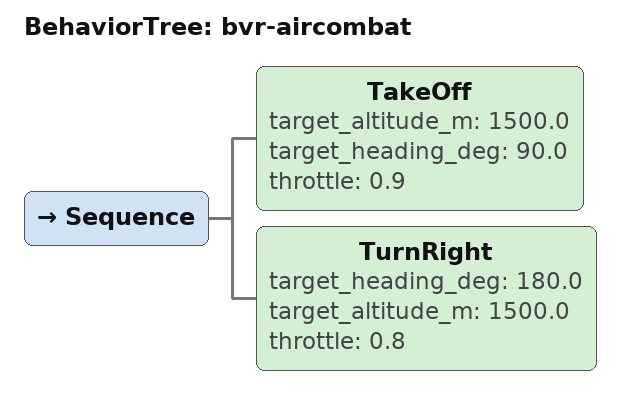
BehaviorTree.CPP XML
<?xml version="1.0" encoding="UTF-8"?>
<root BTCPP_format="4">
  <BehaviorTree ID="bvr-aircombat">
    <Sequence>
      <TakeOff target_altitude_m="1500.0" target_heading_deg="90.0" throttle="0.9"/>
      <TurnRight target_heading_deg="180.0" target_altitude_m="1500.0" throttle="0.8"/>
    </Sequence>
  </BehaviorTree>
</root>
